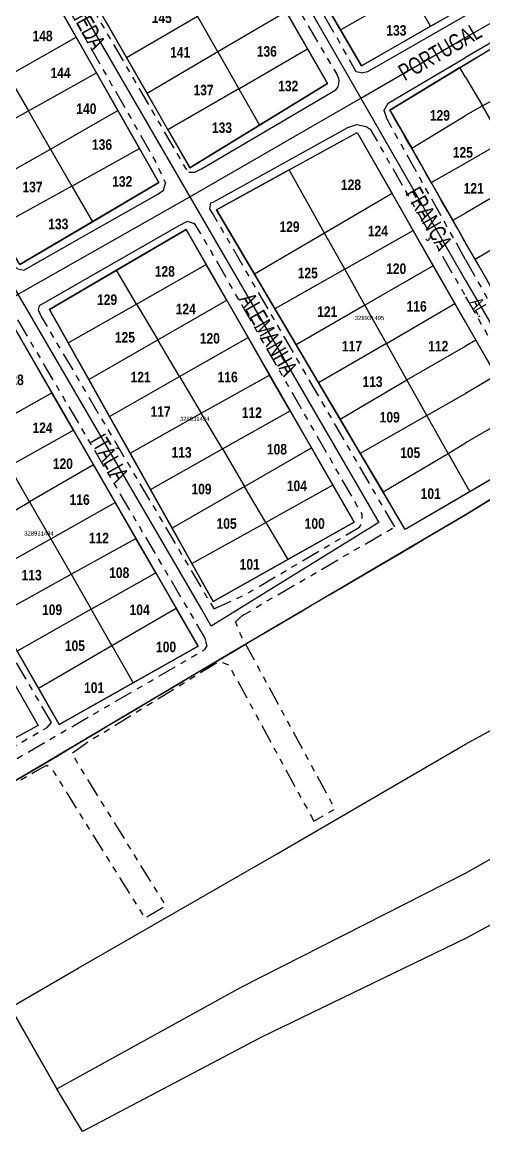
# Model space of a CAD drawing. Extents: x 205316 to 208372, y 4848714 to 4853250.
# Drawn here: x 208009.3 to 208119.1, y 4849220.5 to 4849484.8 of the extents above; entities that cross this region are included whole.
import ezdxf
from ezdxf.enums import TextEntityAlignment as Align

# ---------------------------------------------------------------- set-up
doc = ezdxf.new("R2010")
doc.units = 0
doc.header["$LTSCALE"] = 1.5
doc.header["$MEASUREMENT"] = 0
doc.linetypes.add('TRACO_25', pattern=[8, 3, -1, 1, -1, 1, -1])
for name, color, linetype in [('CD-MALHA-LOTES', 40, 'CONTINUOUS'), ('CD_TXT_QUADRA', 7, 'CONTINUOUS'), ('RU-QUADRAS', 6, 'CONTINUOUS'), ('SV-EIXO-RUA-N-PAV', 6, 'CONTINUOUS'), ('SV-EIXO-RUA-PAV', 20, 'CONTINUOUS'), ('SV-RUA-NAO-PAV-S-GUIA-C-GUIA', 7, 'CONTINUOUS'), ('SV-RUA-PAVIM-S-GUIA-C-GUIA', 7, 'CONTINUOUS'), ('SV-TXT-RUA-N-PAV-S-GUIA-C-GUIA', 7, 'CONTINUOUS'), ('Th_NmrPort', 7, 'CONTINUOUS')]:
    doc.layers.add(name, color=color, linetype=linetype)
doc.styles.add('ARIAL', font='arial.ttf')
doc.styles.add('ROMANS', font='arial.ttf', dxfattribs={"height": 0.2})
doc.styles.get("Standard").update_dxf_attribs({"font": 'swisscbo.ttf'})

msp = doc.modelspace()

# ---------------------------------------------------------------- linework, layer by layer
at = {"layer": 'CD-MALHA-LOTES', "linetype": 'Continuous'}
for p, q in [((208079.8, 4849491.78), (208084.95, 4849482.94)), ((208084.95, 4849482.94), (208101.51, 4849492.38)), ((208106.4, 4849483.82), (208101.51, 4849492.38)), ((208022.09, 4849481.2), (208016.87, 4849490.37)), ((208106.4, 4849483.82), (208114.76, 4849488.51)), ((208034.06, 4849476.32), (208050.94, 4849486.2)), ((208055.8, 4849477.66), (208050.94, 4849486.2)), ((208072.08, 4849487.23), (208055.8, 4849477.66)), ((208077.16, 4849478.38), (208072.08, 4849487.23)), ((208029.14, 4849484.88), (208034.06, 4849476.32)), ((208084.95, 4849482.94), (208089.96, 4849474.36)), ((208089.96, 4849474.36), (208106.4, 4849483.82)), ((208114.79, 4849474.84), (208128.79, 4849483.23)), ((208005.94, 4849472), (208022.09, 4849481.2)), ((208026.92, 4849472.7), (208022.09, 4849481.2)), ((208055.8, 4849477.66), (208038.97, 4849467.76)), ((208055.8, 4849477.66), (208060.78, 4849468.91)), ((208060.78, 4849468.91), (208077.16, 4849478.38)), ((208081.89, 4849470.14), (208077.16, 4849478.38)), ((208034.06, 4849476.32), (208038.97, 4849467.76)), ((208113.38, 4849473.98), (208114.79, 4849474.84)), ((208005.94, 4849472), (208010.75, 4849463.65)), ((208010.75, 4849463.65), (208026.92, 4849472.7)), ((208032.04, 4849463.71), (208026.92, 4849472.7)), ((208113.38, 4849473.98), (208096.76, 4849463.81)), ((208114.76, 4849471.63), (208113.38, 4849473.98)), ((208118.75, 4849464.8), (208134.79, 4849473.9)), ((208065.72, 4849460.22), (208081.89, 4849470.14)), ((208114.76, 4849471.63), (208118.75, 4849464.8)), ((208038.97, 4849467.76), (208043.91, 4849459.15)), ((208060.78, 4849468.91), (208043.91, 4849459.15)), ((208060.78, 4849468.91), (208065.72, 4849460.22)), ((208118.75, 4849464.8), (208114.76, 4849462.55)), ((208123.71, 4849456.31), (208118.75, 4849464.8)), ((207993.16, 4849453.79), (208010.75, 4849463.65)), ((208015.98, 4849454.56), (208010.75, 4849463.65)), ((208015.98, 4849454.56), (208032.04, 4849463.71)), ((208037.2, 4849454.65), (208032.04, 4849463.71)), ((208096.76, 4849463.81), (208101.93, 4849454.74)), ((208101.93, 4849454.74), (208114.76, 4849462.55)), ((208043.91, 4849459.15), (208049.13, 4849450.04)), ((208049.13, 4849450.04), (208065.72, 4849460.22)), ((208072.74, 4849449.56), (208088.97, 4849458.45)), ((208088.97, 4849458.45), (208097.26, 4849443.93)), ((208123.71, 4849456.31), (208114.76, 4849451.2)), ((207998.5, 4849444.59), (208015.98, 4849454.56)), ((208015.98, 4849454.56), (208021.07, 4849445.73)), ((208021.07, 4849445.73), (208037.2, 4849454.65)), ((208041.8, 4849446.56), (208037.2, 4849454.65)), ((208101.93, 4849454.74), (208106.57, 4849446.59)), ((208106.57, 4849446.59), (208114.76, 4849451.2)), ((208072.74, 4849449.56), (208055.46, 4849440.09)), ((208081.19, 4849434.5), (208072.74, 4849449.56)), ((208021.07, 4849445.73), (208003.49, 4849436.01)), ((208021.07, 4849445.73), (208025.96, 4849437.24)), ((208025.96, 4849437.24), (208041.8, 4849446.56)), ((208106.57, 4849446.59), (208111.68, 4849437.64)), ((208128.83, 4849447.54), (208114.76, 4849439.3)), ((208097.26, 4849443.93), (208081.19, 4849434.5)), ((208102.27, 4849435.15), (208097.26, 4849443.93)), ((208055.46, 4849440.09), (208064.52, 4849424.73)), ((208111.68, 4849437.64), (208114.76, 4849439.3)), ((208111.68, 4849437.64), (208114.76, 4849432.23)), ((208117.01, 4849428.33), (208134.09, 4849438.54)), ((208008.67, 4849427.08), (208025.96, 4849437.24)), ((208048.26, 4849435.38), (208031.71, 4849425.7)), ((208053.03, 4849427.05), (208048.26, 4849435.38)), ((208086.01, 4849425.91), (208102.27, 4849435.15)), ((208107.07, 4849426.75), (208102.27, 4849435.15)), ((208081.19, 4849434.5), (208064.52, 4849424.73)), ((208086.01, 4849425.91), (208081.19, 4849434.5)), ((208117.01, 4849428.33), (208114.76, 4849432.23)), ((208036.48, 4849417.65), (208053.03, 4849427.05)), ((208057.91, 4849418.55), (208053.03, 4849427.05)), ((208121.72, 4849420.16), (208117.01, 4849428.33)), ((208031.71, 4849425.7), (208015.75, 4849416.37)), ((208036.48, 4849417.65), (208031.71, 4849425.7)), ((208064.52, 4849424.73), (208069.39, 4849416.47)), ((208086.01, 4849425.91), (208069.39, 4849416.47)), ((208090.79, 4849417.38), (208086.01, 4849425.91)), ((208107.07, 4849426.75), (208090.79, 4849417.38)), ((208112.2, 4849417.76), (208107.07, 4849426.75)), ((208020.21, 4849408.41), (208036.48, 4849417.65)), ((208036.48, 4849417.65), (208041.52, 4849409.13)), ((208041.52, 4849409.13), (208057.91, 4849418.55)), ((208062.99, 4849409.69), (208057.91, 4849418.55)), ((208069.39, 4849416.47), (208074.43, 4849407.94)), ((208090.79, 4849417.38), (208074.43, 4849407.94)), ((208095.91, 4849408.26), (208090.79, 4849417.38)), ((208095.91, 4849408.26), (208112.2, 4849417.76)), ((208114.75, 4849413.3), (208112.2, 4849417.76)), ((208015.75, 4849416.37), (208020.21, 4849408.41)), ((208016.35, 4849396.5), (208007.67, 4849411.56)), ((208114.75, 4849413.3), (208117.22, 4849409.02)), ((208025.09, 4849399.68), (208041.52, 4849409.13)), ((208046.7, 4849400.39), (208041.52, 4849409.13)), ((208046.7, 4849400.39), (208062.99, 4849409.69)), ((208068.12, 4849400.73), (208062.99, 4849409.69)), ((208117.22, 4849409.02), (208114.76, 4849407.61)), ((208117.22, 4849409.02), (208121.99, 4849400.59)), ((208020.21, 4849408.41), (208025.09, 4849399.68)), ((208074.43, 4849407.94), (208079.79, 4849398.86)), ((208095.91, 4849408.26), (208079.79, 4849398.86)), ((208100.79, 4849399.56), (208095.91, 4849408.26)), ((208100.79, 4849399.56), (208114.76, 4849407.61)), ((208051.88, 4849391.63), (208068.12, 4849400.73)), ((208072.99, 4849392.24), (208068.12, 4849400.73)), ((208025.09, 4849399.68), (208030.02, 4849390.88)), ((208030.02, 4849390.88), (208046.7, 4849400.39)), ((208046.7, 4849400.39), (208051.88, 4849391.63)), ((208079.79, 4849398.86), (208084.87, 4849390.25)), ((208084.87, 4849390.25), (208100.79, 4849399.56)), ((208105.54, 4849391.11), (208100.79, 4849399.56)), ((208121.99, 4849400.59), (208114.76, 4849396.36)), ((208001.08, 4849387.88), (208016.35, 4849396.5)), ((208021.45, 4849387.64), (208016.35, 4849396.5)), ((208105.54, 4849391.11), (208114.76, 4849396.36)), ((208030.02, 4849390.88), (208034.92, 4849382.13)), ((208034.92, 4849382.13), (208051.88, 4849391.63)), ((208056.9, 4849383.16), (208051.88, 4849391.63)), ((208056.9, 4849383.16), (208072.99, 4849392.24)), ((208078.07, 4849383.37), (208072.99, 4849392.24)), ((208084.87, 4849390.25), (208089.68, 4849382.09)), ((208105.54, 4849391.11), (208089.68, 4849382.09)), ((208110.59, 4849382.09), (208105.54, 4849391.11)), ((208127.01, 4849391.76), (208114.76, 4849384.56)), ((208006.16, 4849379), (208021.45, 4849387.64)), ((208026.23, 4849379.34), (208021.45, 4849387.64)), ((208034.92, 4849382.13), (208039.76, 4849373.5)), ((208039.76, 4849373.5), (208056.9, 4849383.16)), ((208056.9, 4849383.16), (208062.18, 4849374.23)), ((208062.18, 4849374.23), (208078.07, 4849383.37)), ((208083.15, 4849374.51), (208078.07, 4849383.37)), ((208110.59, 4849382.09), (208114.76, 4849384.56)), ((208132.23, 4849382.59), (208115.72, 4849372.93)), ((208089.68, 4849382.09), (208095.1, 4849372.91)), ((208095.1, 4849372.91), (208110.59, 4849382.09)), ((208110.59, 4849382.09), (208115.72, 4849372.93)), ((208011.02, 4849370.53), (208006.16, 4849379)), ((208026.23, 4849379.34), (208011.02, 4849370.53)), ((208031.37, 4849370.41), (208026.23, 4849379.34)), ((208062.18, 4849374.23), (208044.91, 4849364.3)), ((208067.25, 4849365.66), (208062.18, 4849374.23)), ((208083.15, 4849374.51), (208067.25, 4849365.66)), ((208088.22, 4849365.67), (208083.15, 4849374.51)), ((208039.76, 4849373.5), (208044.91, 4849364.3)), ((208100.39, 4849363.94), (208095.1, 4849372.91)), ((208115.72, 4849372.93), (208100.39, 4849363.94)), ((207993.51, 4849360.39), (208011.02, 4849370.53)), ((208011.02, 4849370.53), (208016.05, 4849361.74)), ((208016.05, 4849361.74), (208031.37, 4849370.41)), ((208036.31, 4849361.83), (208031.37, 4849370.41)), ((208044.91, 4849364.3), (208049.64, 4849355.86)), ((208049.64, 4849355.86), (208067.25, 4849365.66)), ((208067.25, 4849365.66), (208072.49, 4849356.82)), ((208072.49, 4849356.82), (208088.22, 4849365.67)), ((207998.45, 4849351.78), (208016.05, 4849361.74)), ((208016.05, 4849361.74), (208020.89, 4849353.29)), ((208020.89, 4849353.29), (208036.31, 4849361.83)), ((208041.03, 4849353.63), (208036.31, 4849361.83)), ((208049.64, 4849355.86), (208054.71, 4849346.81)), ((208054.71, 4849346.81), (208072.49, 4849356.82)), ((208003.19, 4849343.5), (208020.89, 4849353.29)), ((208020.89, 4849353.29), (208025.66, 4849344.95)), ((208025.66, 4849344.95), (208041.03, 4849353.63)), ((208045.86, 4849345.26), (208041.03, 4849353.63)), ((208030.59, 4849336.35), (208045.86, 4849345.26)), ((208051.11, 4849336.14), (208045.86, 4849345.26)), ((208025.66, 4849344.95), (208008.06, 4849335.01)), ((208030.59, 4849336.35), (208025.66, 4849344.95)), ((208008.06, 4849335.01), (208013.14, 4849326.16)), ((208013.14, 4849326.16), (208030.59, 4849336.35)), ((208030.59, 4849336.35), (208035.69, 4849327.45)), ((208035.69, 4849327.45), (208051.11, 4849336.14)), ((208018.09, 4849317.54), (208035.69, 4849327.45)), ((208013.14, 4849326.16), (208018.09, 4849317.54))]:
    msp.add_line(p, q, dxfattribs=at)
at = {"layer": 'CD-MALHA-LOTES'}
for points in [[(208258.74, 4849391.68), (208232.88, 4849440.12), (208114.76, 4849367.43), (208058.67, 4849334.43), (208010.67, 4849305.91), (207965.86, 4849279.98), (207916.27, 4849248.72), (207861.97, 4849214.77), (207866.71, 4849207.38)], [(208006.46, 4849250.13), (208022.55, 4849259.52), (208069.79, 4849286.63), (208114.76, 4849312.83), (208258.74, 4849391.68)], [(208017.49, 4849230.78), (208061.35, 4849254.96), (208114.76, 4849282.12), (208270.15, 4849370.3)], [(208234.54, 4849216.02), (208262.39, 4849230.8), (208280.54, 4849240.44), (208299.07, 4849206.17), (208343.74, 4849232.44), (208323.26, 4849270.81), (208311.31, 4849291.87), (208278.04, 4849354.84), (208114.76, 4849266.56), (208066, 4849243), (208023.65, 4849220.63), (208017.49, 4849230.78), (208006.46, 4849250.13), (208000.08, 4849246.41), (207975.36, 4849230.22), (207916.11, 4849189.84)], [(208278.32, 4849355), (208114.76, 4849266.56), (208066, 4849243), (208023.65, 4849220.63), (208017.49, 4849230.78)], [(208006.46, 4849250.13), (208017.49, 4849230.78)]]:
    msp.add_lwpolyline(points, dxfattribs=at)
at = {"layer": 'RU-QUADRAS', "linetype": 'Continuous'}
for points in [[(208044.53, 4849552.25), (208078.05, 4849570.61), (208115.04, 4849508.59), (208123.62, 4849493.68), (208089.96, 4849474.36)], [(208003.93, 4849528.84), (208037.46, 4849547.53), (208081.89, 4849470.14), (208049.13, 4849450.04)], [(207963.35, 4849505.11), (207997.61, 4849524.21), (208041.8, 4849446.56), (208008.67, 4849427.08)], [(208055.46, 4849440.09), (208088.97, 4849458.45), (208132.23, 4849382.59), (208100.39, 4849363.94)], [(208015.75, 4849416.37), (208048.26, 4849435.38), (208088.22, 4849365.67), (208054.71, 4849346.81)], [(207974.81, 4849392.97), (208007.67, 4849411.56), (208051.11, 4849336.14), (208018.09, 4849317.54)]]:
    msp.add_lwpolyline(points, close=True, dxfattribs=at)
for points in [[(208096.76, 4849463.81), (208128.79, 4849483.23), (208134.79, 4849473.9), (208169.9, 4849413.18), (208136.83, 4849393.96, -0.002525)], [(207861, 4849203.97), (207866.71, 4849207.38), (207861.97, 4849214.77, 0.001843), (207965.86, 4849279.98), (208010.67, 4849305.91, -0.002159), (208114.76, 4849367.43), (208232.88, 4849440.12), (208343.74, 4849232.44), (208160.47, 4849124.64), (208169.58, 4849116.18), (208346.83, 4849223.11), (208351.47, 4849216.6), (208346.73, 4849213.51), (208352.54, 4849205.6), (208272.71, 4849112.01), (208145.51, 4848961.38), (208114.75, 4848983.11), (207984.43, 4849081.59), (207953.16, 4849061.69), (207918.51, 4849112.02, 0.032727), (207911.13, 4849125.33, 0.014749), (207888.62, 4849157.84), (207879.88, 4849170.91, 0.008218), (207863.92, 4849199.43)]]:
    msp.add_lwpolyline(points, format="xyb", close=True, dxfattribs=at)
at = {"layer": 'SV-EIXO-RUA-N-PAV', "flags": 128}
for points in [[(208039.38, 4849554.47), (208089.83, 4849466.64), (208114.76, 4849423.22)], [(207998.07, 4849531.24), (208049.15, 4849443.16), (208094.14, 4849365.59), (208054.22, 4849340.91)], [(208054.22, 4849340.91), (208052.01, 4849344.87), (208008.3, 4849419.99), (207957, 4849508.15)], [(207921.07, 4849478.65), (207967.94, 4849396.45), (208013.07, 4849317.31), (207972.77, 4849295.45)], [(208114.76, 4849423.22), (208134.38, 4849389.69), (208175.01, 4849412.93)]]:
    msp.add_lwpolyline(points, dxfattribs=at)
at = {"layer": 'SV-EIXO-RUA-PAV', "flags": 128}
for points in [[(208114.76, 4849481.14), (208130.85, 4849490.41)], [(207803.96, 4849302.75), (207845.78, 4849325.81), (207885.99, 4849349.44), (207927.53, 4849372.94), (207967.94, 4849396.45), (208008.3, 4849419.99), (208049.15, 4849443.16), (208089.83, 4849466.64), (208114.76, 4849481.14)]]:
    msp.add_lwpolyline(points, dxfattribs=at)
at = {"layer": 'SV-RUA-NAO-PAV-S-GUIA-C-GUIA', "linetype": 'TRACO_25', "flags": 128}
for points in [[(208089.93, 4849472.68), (208088.75, 4849472.92), (208045.21, 4849549.49), (208044.3, 4849551.41), (208043.81, 4849552.78), (208044.38, 4849553.51), (208078.45, 4849572.54), (208079.7, 4849572.47), (208080.36, 4849571.95), (208114.76, 4849513.53)], [(208084.47, 4849469.38), (208084.62, 4849470.16), (208084.66, 4849470.87), (208084.58, 4849471.34), (208083.93, 4849472.78), (208039.6, 4849547.69), (208038.79, 4849548.76), (208037.44, 4849549.68), (208035.96, 4849549.42), (208002.99, 4849530.49), (208002.5, 4849529.94), (208002.55, 4849528.64), (208003.06, 4849527.55), (208033.29, 4849475.52), (208048.11, 4849450.01), (208048.38, 4849449.48), (208048.55, 4849449.17), (208048.94, 4849449.05)], [(208008.25, 4849426.01), (208006.94, 4849426.73), (207961.42, 4849504.56), (207960.76, 4849506.08), (207961.65, 4849507.43), (207994.52, 4849526.51), (207997.44, 4849527.22), (207998.47, 4849526.1), (208023.08, 4849482.98), (208040.9, 4849451.75), (208043.33, 4849446.39)], [(208114.76, 4849428.19), (208133.97, 4849393.83), (208135.8, 4849392.81), (208137.23, 4849392.94), (208157.17, 4849404.7), (208168.86, 4849411.58), (208170.93, 4849412.62), (208171.12, 4849414.79), (208170.38, 4849416.09), (208155.44, 4849442.39), (208131.89, 4849483.83), (208129.73, 4849484.75), (208128.11, 4849484.16)], [(208114.76, 4849428.19), (208096.05, 4849461.65), (208095.36, 4849463.8)], [(208091.09, 4849459.95), (208092.07, 4849459.28), (208114.76, 4849419.39)], [(208097.88, 4849364.57), (208054.54, 4849439.29), (208054.14, 4849439.91), (208053.9, 4849440.31)], [(208054.88, 4849345.03), (208062.43, 4849348.51), (208089.53, 4849364.53), (208090.22, 4849365.78), (208090.11, 4849367.61), (208051.7, 4849434.53), (208050.36, 4849436.77)], [(208114.76, 4849419.39), (208131.34, 4849390.24), (208133.71, 4849387.81)], [(208008.19, 4849413.85), (208052.73, 4849338.09), (208052.97, 4849337.28)], [(208013.06, 4849416.25), (208013.85, 4849414.53), (208054.88, 4849345.03)], [(208016.22, 4849317.99), (207974.57, 4849389.45), (207972.78, 4849392.49)], [(208060.03, 4849341.97), (208061.71, 4849343.45), (208066.55, 4849346.39), (208078.39, 4849353.21), (208086.79, 4849358.16), (208097.88, 4849364.57)], [(207860.92, 4849212.1), (207862.22, 4849214.61), (207971.03, 4849282.6), (207975.32, 4849285.19), (207977.97, 4849282.04), (207999.2, 4849249.05), (208004.88, 4849252.42), (207982.84, 4849285.77), (207981.4, 4849288.52), (207983.02, 4849289.83), (208012.94, 4849306.62), (208015.15, 4849307.86), (208016.46, 4849306.64), (208038.4, 4849271.42), (208043.43, 4849274.39), (208022.62, 4849308.09), (208021.1, 4849310.67), (208024.49, 4849313.12), (208054.82, 4849331.82), (208056.29, 4849332.55), (208058.4, 4849331.71), (208078.65, 4849294.51), (208083.71, 4849297.46), (208061.28, 4849338.76), (208060.03, 4849341.97)], [(207854.76, 4849221.54), (207856.31, 4849221.41), (207857.68, 4849222.13), (208052.69, 4849335.35), (208053.28, 4849336.24), (208052.97, 4849337.28)], [(207972.89, 4849292.2), (208015.2, 4849316.84), (208016.22, 4849317.99)]]:
    msp.add_lwpolyline(points, dxfattribs=at)
at = {"layer": 'SV-RUA-PAVIM-S-GUIA-C-GUIA', "flags": 128}
for points in [[(208089.93, 4849472.68), (208091.5, 4849472.99), (208114.76, 4849486.32)], [(208128.11, 4849484.16), (208114.76, 4849476.31)], [(208095.36, 4849463.8), (208096.33, 4849465.47), (208114.76, 4849476.31)], [(208048.94, 4849449.05), (208050.35, 4849449.07), (208051.91, 4849449.83), (208083.85, 4849468.66), (208084.47, 4849469.38)], [(208053.9, 4849440.31), (208054.18, 4849441.71), (208054.68, 4849441.89), (208086.74, 4849459.66), (208088.89, 4849460.42), (208091.09, 4849459.95)], [(208008.25, 4849426.01), (208009.67, 4849425.71), (208023.48, 4849433.55), (208041.5, 4849443.79), (208042.89, 4849444.72), (208043.33, 4849446.39)], [(208050.36, 4849436.77), (208048.54, 4849437.27), (208046.51, 4849436.28), (208013.31, 4849417.18), (208013.06, 4849416.25)]]:
    msp.add_lwpolyline(points, dxfattribs=at)

# ---------------------------------------------------------------- texts
at = {"layer": 'CD_TXT_QUADRA', "color": 7, "linetype": 'Continuous', "style": 'ROMANS'}
for s, p in [('328931495', (208091.89, 4849414.33)), ('328931494', (208050.3, 4849390.3)), ('328931484', (208013.25, 4849363.02))]:
    msp.add_text(s, height=1, dxfattribs=at).set_placement(p, align=Align.MIDDLE)
at = {"layer": 'SV-TXT-RUA-N-PAV-S-GUIA-C-GUIA', "style": 'ARIAL', "width": 0.7}
for s, height, rotation, p in [('ALAMEDA', 4, 299, (208016.75, 4849494.11)), ('PORTUGAL', 4, 30, (208100.3, 4849470.65)), ('FRANÇA', 4, 300, (208100.32, 4849443.97)), ('ALEMANHA', 4, 300, (208060.76, 4849418.78)), ('AL.               FRANÇA', 3, 300, (208115.8, 4849418.05)), ('ITÁLIA', 4, 300, (208025.38, 4849385.18))]:
    msp.add_text(s, height=height, rotation=rotation, dxfattribs=at).set_placement(p)
at = {"layer": 'Th_NmrPort', "color": 1}
for s, p in [('145', (208040.08, 4849485.81)), ('148', (208011.73, 4849481.48)), ('133', (208095.89, 4849482.81)), ('141', (208044.45, 4849477.57)), ('136', (208065.07, 4849477.81)), ('144', (208016, 4849472.68)), ('137', (208050.03, 4849468.6)), ('132', (208070.17, 4849469.57)), ('140', (208022.14, 4849464.15)), ('129', (208106.25, 4849462.56)), ('133', (208054.4, 4849459.63)), ('136', (208025.87, 4849455.62)), ('125', (208111.7, 4849453.75)), ('137', (208009.33, 4849445.5)), ('132', (208030.68, 4849446.83)), ('128', (208085.09, 4849446.04)), ('121', (208114.29, 4849445.21)), ('133', (208015.47, 4849436.7)), ('129', (208070.46, 4849436.05)), ('124', (208091.49, 4849435.02)), ('120', (208095.85, 4849426.06)), ('128', (208040.8, 4849425.42)), ('125', (208074.82, 4849425.03)), ('129', (208027.08, 4849418.69)), ('124', (208045.79, 4849416.45)), ('121', (208079.44, 4849415.81)), ('116', (208100.72, 4849417.09)), ('125', (208031.32, 4849409.73)), ('120', (208051.52, 4849409.48)), ('117', (208085.34, 4849407.61)), ('112', (208105.85, 4849407.61)), ('128', (208004.86, 4849399.59)), ('121', (208035.06, 4849400.26)), ('116', (208055.76, 4849400.26)), ('113', (208090.21, 4849399.15)), ('117', (208039.8, 4849392.04)), ('112', (208061.5, 4849391.79)), ('109', (208094.31, 4849390.7)), ('124', (208011.71, 4849388.18)), ('113', (208044.79, 4849382.32)), ('108', (208067.48, 4849383.07)), ('105', (208099.18, 4849382.24)), ('120', (208016.56, 4849379.62)), ('109', (208049.53, 4849373.6)), ('104', (208072.22, 4849374.35)), ('116', (208020.55, 4849371.07)), ('101', (208104.06, 4849372.51)), ('105', (208055.51, 4849365.38)), ('100', (208076.46, 4849365.38)), ('112', (208025.12, 4849361.94)), ('101', (208061, 4849355.66)), ('113', (208009.14, 4849353.1)), ('108', (208029.97, 4849353.67)), ('109', (208013.99, 4849344.84)), ('104', (208034.82, 4849344.84)), ('105', (208019.41, 4849336.28)), ('100', (208041.1, 4849336)), ('101', (208023.98, 4849326.3))]:
    msp.add_text(s, height=2.5, dxfattribs=at).set_placement(p, align=Align.MIDDLE_LEFT)

doc.saveas('drawing.dxf')
